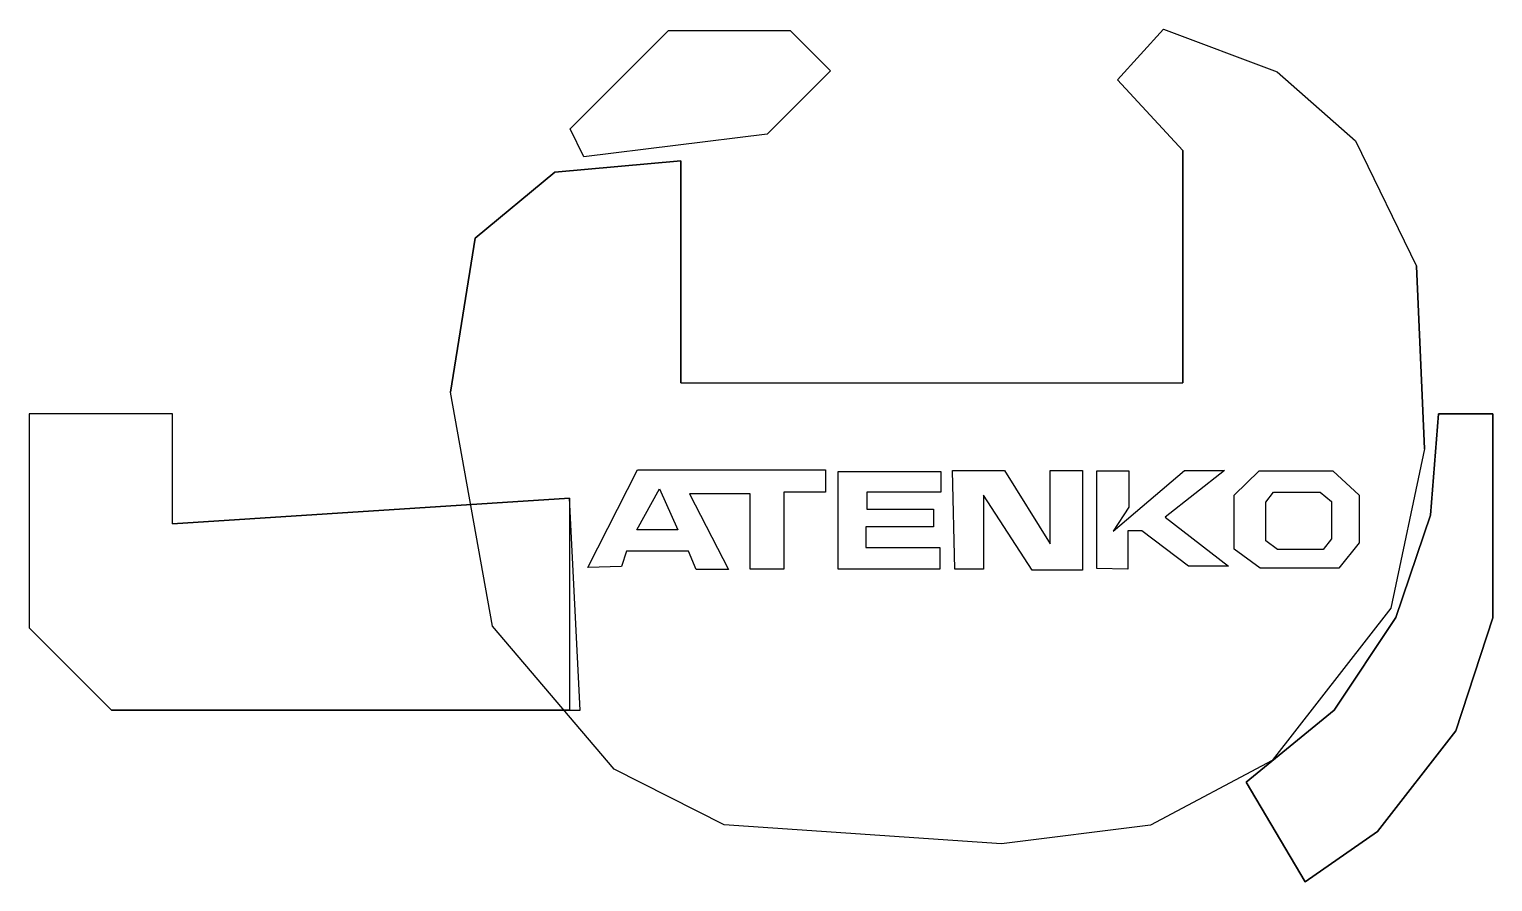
# Model space of a CAD drawing. Header units: millimetres. Extents: x -0.127 to 0.051, y -0.074 to 0.029.
import ezdxf

# ---------------------------------------------------------------- set-up
doc = ezdxf.new("R2010")
doc.units = ezdxf.units.MM
doc.layers.get('0').update_dxf_attribs({"true_color": 0xc2ced6})

msp = doc.modelspace()

# ---------------------------------------------------------------- linework, layer by layer
for points, elevation in [([(0.0049, 0.02317), (0.01048, 0.02933), (0.02431, 0.02414), (0.03381, 0.01576), (0.04124, 0.00056), (0.04222, -0.02164), (0.03813, -0.04102), (0.0237, -0.05952), (0.00889, -0.06735), (-0.00921, -0.06964), (-0.0429, -0.06733), (-0.05628, -0.06056), (-0.07107, -0.0432), (-0.07618, -0.01476), (-0.07315, 0.00394), (-0.06349, 0.01197), (-0.04818, 0.01336), (-0.04818, -0.01364), (0.01282, -0.01364), (0.01282, 0.01458)], -0.01701), ([(-0.06163, 0.01723), (-0.04967, 0.02919), (-0.03489, 0.02919), (-0.02997, 0.02428), (-0.03768, 0.01657), (-0.05997, 0.01383)], -0.01702), ([(-0.10996, -0.03076), (-0.10996, -0.0174), (-0.12736, -0.0174), (-0.12736, -0.0434), (-0.11736, -0.0534), (-0.0604, -0.0534), (-0.06172, -0.02764), (-0.10996, -0.03076)], -0.0109), ([(0.0439, -0.0174), (0.0505, -0.0174), (0.0505, -0.04216), (0.04603, -0.0559), (0.0365, -0.06814), (0.0277, -0.07424), (0.02052, -0.06215), (0.03123, -0.0534), (0.03872, -0.04214), (0.04293, -0.02972)], -0.01702), ([(-0.05539, -0.03595), (-0.05946, -0.03607), (-0.05344, -0.02421), (-0.03058, -0.02421), (-0.03058, -0.02693), (-0.03566, -0.02693), (-0.03566, -0.03625), (-0.03973, -0.03625), (-0.03973, -0.0271), (-0.04712, -0.0271), (-0.04239, -0.03631), (-0.04629, -0.03631), (-0.04724, -0.03407), (-0.05479, -0.03407)], 0.01299), ([(-0.02905, -0.03625), (-0.02905, -0.02439), (-0.01658, -0.02439), (-0.01658, -0.02693), (-0.02556, -0.02693), (-0.02556, -0.02899), (-0.01747, -0.02899), (-0.01747, -0.03111), (-0.02568, -0.03111), (-0.02568, -0.03365), (-0.0167, -0.03365), (-0.0167, -0.03625)], 0.01299), ([(-0.01487, -0.03625), (-0.01517, -0.02427), (-0.00885, -0.02427), (-0.0033, -0.03318), (-0.0033, -0.02427), (0.00066, -0.02427), (0.00066, -0.03637), (-0.00548, -0.03637), (-0.01139, -0.02728), (-0.01139, -0.03625)], 0.01299), ([(0.00237, -0.03619), (0.00237, -0.02433), (0.00627, -0.02433), (0.00627, -0.02875), (0.00438, -0.03165), (0.01306, -0.02427), (0.01791, -0.02427), (0.0107, -0.02993), (0.01838, -0.03589), (0.01354, -0.03589), (0.00787, -0.03159), (0.00615, -0.03159), (0.00615, -0.03625)], 0.01299), ([(-0.0535, -0.03147), (-0.05078, -0.02651), (-0.04853, -0.03147)], 0.01302)]:
    msp.add_lwpolyline(points, close=True, dxfattribs=dict(elevation=elevation))
at = {"elevation": 0.01299}
for points in [[(0.01909, -0.03383), (0.01909, -0.02728), (0.0221, -0.02433), (0.03108, -0.02433), (0.03427, -0.02728), (0.03427, -0.03306), (0.03178, -0.03613), (0.02222, -0.03613), (0.01909, -0.03383)], [(0.02293, -0.03283), (0.02293, -0.02811), (0.02387, -0.02693), (0.02954, -0.02693), (0.0309, -0.02805), (0.0309, -0.03259), (0.02989, -0.03389), (0.02434, -0.03389), (0.02293, -0.03283)]]:
    msp.add_lwpolyline(points, dxfattribs=at)
for points, invisible_edges in [([(-0.06163, 0.01723, 0.01298), (-0.04967, 0.02919, 0.01298), (-0.03489, 0.02919, 0.01298), (-0.02997, 0.02428, 0.01298)], 8), ([(-0.06163, 0.01723, -0.01702), (-0.04967, 0.02919, -0.01702), (-0.03489, 0.02919, -0.01702), (-0.02997, 0.02428, -0.01702)], 8), ([(0.0049, 0.02317, 0.01299), (0.01048, 0.02933, 0.01299), (0.02431, 0.02414, 0.01299), (0.01282, 0.01458, 0.01299)], 4), ([(0.0049, 0.02317, -0.01701), (0.01048, 0.02933, -0.01701), (0.02431, 0.02414, -0.01701), (0.01282, 0.01458, -0.01701)], 4), ([(-0.02997, 0.02428, 0.01298), (-0.03768, 0.01657, 0.01298), (-0.05997, 0.01383, 0.01298), (-0.06163, 0.01723, 0.01298)], 8), ([(-0.02997, 0.02428, -0.01702), (-0.03768, 0.01657, -0.01702), (-0.05997, 0.01383, -0.01702), (-0.06163, 0.01723, -0.01702)], 8), ([(0.01282, 0.01458, 0.01299), (0.02431, 0.02414, 0.01299), (0.03381, 0.01576, 0.01299), (0.01282, 0.01458, 0.01299)], 5), ([(0.01282, 0.01458, -0.01701), (0.02431, 0.02414, -0.01701), (0.03381, 0.01576, -0.01701), (0.01282, 0.01458, -0.01701)], 5), ([(0.01282, 0.01458, 0.01299), (0.03381, 0.01576, 0.01299), (0.04124, 0.00056, 0.01299), (0.01282, 0.01458, 0.01299)], 5), ([(0.01282, 0.01458, -0.01701), (0.03381, 0.01576, -0.01701), (0.04124, 0.00056, -0.01701), (0.01282, 0.01458, -0.01701)], 5), ([(0.01282, 0.01458, 0.01299), (0.01282, -0.01364, 0.01299), (0.04222, -0.02164, 0.01299), (0.04124, 0.00056, 0.01299)], 10), ([(0.01282, 0.01458, -0.01701), (0.01282, -0.01364, -0.01701), (0.04222, -0.02164, -0.01701), (0.04124, 0.00056, -0.01701)], 10), ([(-0.07618, -0.01476, 0.01299), (-0.04818, -0.01364, 0.01299), (-0.04818, 0.01336, 0.01299), (-0.06349, 0.01197, 0.01299)], 9), ([(-0.07618, -0.01476, -0.01701), (-0.04818, -0.01364, -0.01701), (-0.04818, 0.01336, -0.01701), (-0.06349, 0.01197, -0.01701)], 9), ([(-0.06349, 0.01197, 0.01299), (-0.07315, 0.00394, 0.01299), (-0.07618, -0.01476, 0.01299), (-0.06349, 0.01197, 0.01299)], 4), ([(-0.06349, 0.01197, -0.01701), (-0.07315, 0.00394, -0.01701), (-0.07618, -0.01476, -0.01701), (-0.06349, 0.01197, -0.01701)], 4), ([(-0.04818, -0.01364, 0.01299), (-0.05628, -0.06056, 0.01299), (-0.07107, -0.0432, 0.01299), (-0.07618, -0.01476, 0.01299)], 9), ([(-0.04818, -0.01364, -0.01701), (-0.05628, -0.06056, -0.01701), (-0.07107, -0.0432, -0.01701), (-0.07618, -0.01476, -0.01701)], 9), ([(-0.04818, -0.01364, 0.01299), (-0.0429, -0.06733, 0.01299), (-0.05628, -0.06056, 0.01299), (-0.04818, -0.01364, 0.01299)], 5), ([(-0.04818, -0.01364, -0.01701), (-0.0429, -0.06733, -0.01701), (-0.05628, -0.06056, -0.01701), (-0.04818, -0.01364, -0.01701)], 5), ([(0.01282, -0.01364, 0.01299), (0.0237, -0.05952, 0.01299), (0.00889, -0.06735, 0.01299), (-0.04818, -0.01364, 0.01299)], 5), ([(-0.04818, -0.01364, 0.01299), (0.00889, -0.06735, 0.01299), (-0.00921, -0.06964, 0.01299), (-0.04818, -0.01364, 0.01299)], 5), ([(-0.04818, -0.01364, 0.01299), (-0.00921, -0.06964, 0.01299), (-0.0429, -0.06733, 0.01299), (-0.04818, -0.01364, 0.01299)], 5), ([(0.01282, -0.01364, -0.01701), (0.0237, -0.05952, -0.01701), (0.00889, -0.06735, -0.01701), (-0.04818, -0.01364, -0.01701)], 5), ([(-0.04818, -0.01364, -0.01701), (0.00889, -0.06735, -0.01701), (-0.00921, -0.06964, -0.01701), (-0.04818, -0.01364, -0.01701)], 5), ([(-0.04818, -0.01364, -0.01701), (-0.00921, -0.06964, -0.01701), (-0.0429, -0.06733, -0.01701), (-0.04818, -0.01364, -0.01701)], 5), ([(0.01282, -0.01364, 0.01299), (0.04222, -0.02164, 0.01299), (0.03813, -0.04102, 0.01299), (0.01282, -0.01364, 0.01299)], 5), ([(0.01282, -0.01364, 0.01299), (0.03813, -0.04102, 0.01299), (0.0237, -0.05952, 0.01299), (0.01282, -0.01364, 0.01299)], 5), ([(0.01282, -0.01364, -0.01701), (0.04222, -0.02164, -0.01701), (0.03813, -0.04102, -0.01701), (0.01282, -0.01364, -0.01701)], 5), ([(0.01282, -0.01364, -0.01701), (0.03813, -0.04102, -0.01701), (0.0237, -0.05952, -0.01701), (0.01282, -0.01364, -0.01701)], 5), ([(-0.10996, -0.03076, 0.0041), (-0.10996, -0.0174, 0.0041), (-0.12736, -0.0174, 0.0041), (-0.12736, -0.0434, 0.0041)], 8), ([(-0.10996, -0.03076, -0.0109), (-0.10996, -0.0174, -0.0109), (-0.12736, -0.0174, -0.0109), (-0.12736, -0.0434, -0.0109)], 8), ([(0.04293, -0.02972, 0.01298), (0.0505, -0.04216, 0.01298), (0.0505, -0.0174, 0.01298), (0.0439, -0.0174, 0.01298)], 1), ([(0.04293, -0.02972, -0.01702), (0.0505, -0.04216, -0.01702), (0.0505, -0.0174, -0.01702), (0.0439, -0.0174, -0.01702)], 1), ([(-0.06172, -0.02764, 0.0041), (-0.06172, -0.0534, 0.0041), (-0.11736, -0.0534, 0.0041), (-0.10996, -0.03076, 0.0041)], 4), ([(-0.06172, -0.02764, -0.0109), (-0.06172, -0.0534, -0.0109), (-0.11736, -0.0534, -0.0109), (-0.10996, -0.03076, -0.0109)], 4), ([(0.03872, -0.04214, 0.01298), (0.04603, -0.0559, 0.01298), (0.0505, -0.04216, 0.01298), (0.04293, -0.02972, 0.01298)], 5), ([(0.03872, -0.04214, -0.01702), (0.04603, -0.0559, -0.01702), (0.0505, -0.04216, -0.01702), (0.04293, -0.02972, -0.01702)], 5), ([(-0.12736, -0.0434, 0.0041), (-0.11736, -0.0534, 0.0041), (-0.10996, -0.03076, 0.0041)], 10), ([(-0.12736, -0.0434, -0.0109), (-0.11736, -0.0534, -0.0109), (-0.10996, -0.03076, -0.0109)], 10), ([(0.03123, -0.0534, 0.01298), (0.0365, -0.06814, 0.01298), (0.04603, -0.0559, 0.01298), (0.03872, -0.04214, 0.01298)], 5), ([(0.03123, -0.0534, -0.01702), (0.0365, -0.06814, -0.01702), (0.04603, -0.0559, -0.01702), (0.03872, -0.04214, -0.01702)], 5), ([(0.02052, -0.06215, 0.01298), (0.0277, -0.07424, 0.01298), (0.0365, -0.06814, 0.01298), (0.03123, -0.0534, 0.01298)], 4), ([(0.02052, -0.06215, -0.01702), (0.0277, -0.07424, -0.01702), (0.0365, -0.06814, -0.01702), (0.03123, -0.0534, -0.01702)], 4)]:
    msp.add_3dface(points, dxfattribs=dict(invisible_edges=invisible_edges))

doc.saveas('drawing.dxf')
